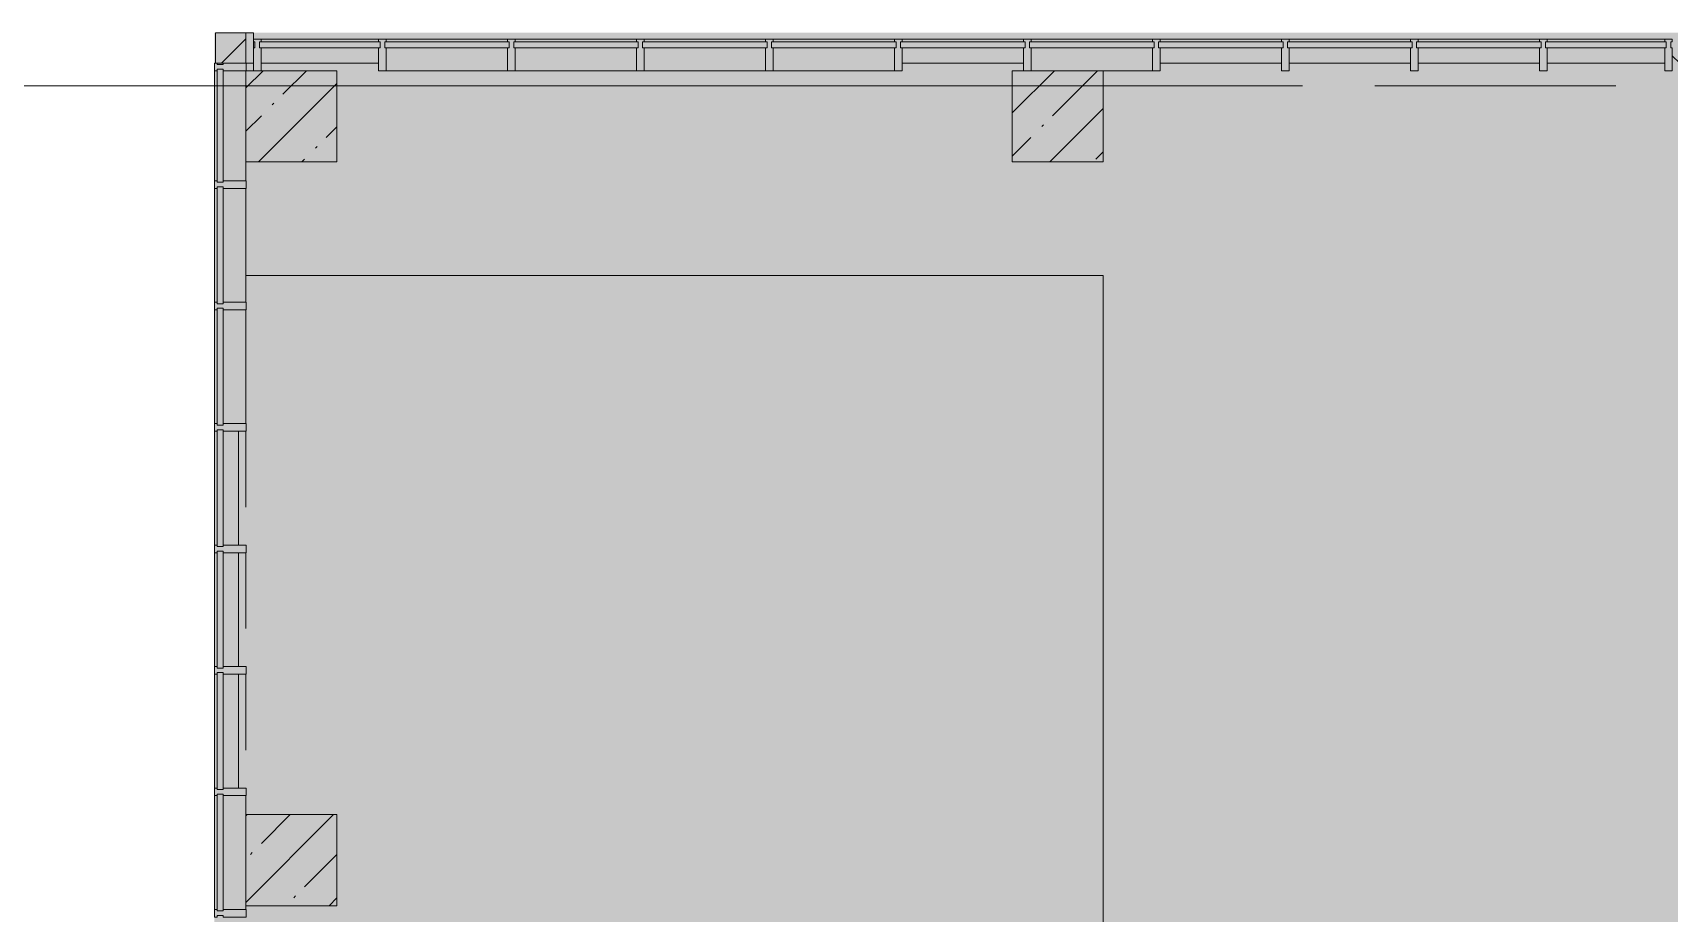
# Model space of a CAD drawing. Header units: millimetres. Extents: x -3245 to 186632, y -8553 to 29000.
# Drawn here: x 62278 to 73063, y 21550 to 27350 of the extents above; entities that cross this region are included whole.
import ezdxf

# ---------------------------------------------------------------- set-up
doc = ezdxf.new("R2010")
doc.units = ezdxf.units.MM
doc.linetypes.add('200_ШТРИХ__ш1_п0_6_', pattern=[800, 500, -300])
doc.linetypes.add('Осевая', pattern=[3175, 635, -476.25, 1587.5, -476.25])
doc.layers.add('A-DETL-GENF-3', color=7, linetype='Continuous', lineweight=9, true_color=0xc0c0c0, transparency=0.4)
for name, color, linetype, lineweight in [('A-DETL-MBND-1', 7, '200_ШТРИХ__ш1_п0_6_', 9), ('A-GLAZ-CURT-3', 7, 'Continuous', 5), ('A-WALL-7', 7, 'Continuous', 5), ('S-COLS-2', 7, 'Continuous', 5), ('Оси', 7, 'Continuous', 9), ('Оси-2', 7, 'Осевая', 9)]:
    doc.layers.add(name, color=color, linetype=linetype, lineweight=lineweight)
for name, color, linetype, lineweight, true_color in [('A-FLOR-1', 7, 'Continuous', 5, 0xb7b7b7), ('A-GLAZ-CURT-2', 7, 'Continuous', 5, 0x737373), ('A-GLAZ-CWMG-2', 7, 'Continuous', 5, 0x737373), ('A-GLAZ-CWMG-3', 7, 'Continuous', 5, 0x383e42), ('A-WALL-9', 7, 'Continuous', 5, 0x737373), ('S-COLS-1', 7, 'Continuous', 5, 0x737373)]:
    doc.layers.add(name, color=color, linetype=linetype, lineweight=lineweight, true_color=true_color)

# ---------------------------------------------------------------- blocks, each defined once
blk = doc.blocks.new('Прямоугольный импост - Импост структурный с накладкой - 190мм-22856805-2_4_1_птичка')
at = {"layer": 'A-GLAZ-CWMG-2'}
for p, q in [((0, 17), (-50, 17)), ((-50, 17), (-50, 0)), ((-50, 0), (-40, 0)), ((-40, 0), (-40, -40)), ((-10, -40), (-10, 0)), ((-10, 0), (0, 0)), ((0, 11), (0, 17)), ((-40, -40), (-50, -40)), ((-50, -40), (-50, -190)), ((0, -40), (-10, -40)), ((-50, -190), (0, -190))]:
    blk.add_line(p, q, dxfattribs=at)
blk = doc.blocks.new('Системная панель - Стекло - 40мм-22858580-2_4_1_птичка')
at = {"layer": 'A-GLAZ-CURT-2'}
for p, q in [((372.5, 40), (-372.5, 40)), ((-372.5, 40), (-372.5, 0)), ((-372.5, 0), (372.5, 0)), ((372.5, 0), (372.5, 40))]:
    blk.add_line(p, q, dxfattribs=at)
blk = doc.blocks.new('Системная панель - Стекло - 40мм-V122-2_4_1_птичка')
at = {"layer": 'A-GLAZ-CURT-2'}
for p, q in [((385, 40), (-385, 40)), ((-385, 40), (-385, 0)), ((-385, 0), (385, 0)), ((385, 0), (385, 40))]:
    blk.add_line(p, q, dxfattribs=at)
blk = doc.blocks.new('Прямоугольный импост - Импост структурный с накладкой - 190мм-22856798-2_4_1_птичка')
at = {"layer": 'A-GLAZ-CWMG-2'}
for p, q in [((-25, 0), (-25, 17)), ((-25, 17), (25, 17)), ((-15, 0), (-25, 0)), ((-15, -40), (-15, 0)), ((25, 0), (15, 0)), ((15, 0), (15, -40)), ((25, 17), (25, 0)), ((-25, -190), (-25, -40)), ((-25, -40), (-15, -40)), ((15, -40), (25, -40)), ((25, -40), (25, -190)), ((25, -190), (-25, -190))]:
    blk.add_line(p, q, dxfattribs=at)
blk = doc.blocks.new('Прямоугольный импост - Импост структурный с накладкой - 160мм-22858437-2_4_1_птичка')
at = {"layer": 'A-GLAZ-CWMG-2'}
for p, q in [((3854, 23925), (3854, 23175)), ((4011, 23925), (4011, 23175))]:
    blk.add_line(p, q, dxfattribs=at)
blk = doc.blocks.new('Системная панель - Стекло - 40мм-V123-2_4_1_птичка')
at = {"layer": 'A-GLAZ-CURT-2'}
for p, q in [((385, 40), (-385, 40)), ((-385, 40), (-385, 0)), ((-385, 0), (385, 0)), ((385, 0), (385, 40))]:
    blk.add_line(p, q, dxfattribs=at)
blk = doc.blocks.new('Системная панель - Стекло - 40мм-V124-2_4_1_птичка')
at = {"layer": 'A-GLAZ-CURT-3'}
h = blk.add_hatch(dxfattribs=at)
h.set_pattern_fill('FP_144', color=256, style=0, pattern_type=2)
h.set_pattern_definition([(135, (23850.1, -4371.1), (-1414.21, -1414.21), [1000, -3000]), (135, (24350.1, -5371.1), (-1414.21, -1414.21), [3000, -1000]), (135, (24850.1, -3371.1), (-1414.21, -1414.21), [1000, -3000])])
h.paths.add_polyline_path([(385, 40), (-385, 40), (-385, 0), (385, 0)])
at = {"layer": 'A-GLAZ-CURT-2'}
for p, q in [((385, 40), (-385, 40)), ((-385, 40), (-385, 0)), ((-385, 0), (385, 0)), ((385, 0), (385, 40))]:
    blk.add_line(p, q, dxfattribs=at)
blk = doc.blocks.new('Системная панель - Стекло - 40мм-22856069-2_4_1_птичка')
at = {"layer": 'A-GLAZ-CURT-2'}
for p, q in [((397.5, 0), (-397.5, 0)), ((-397.5, 0), (-397.5, -40)), ((397.5, -40), (397.5, 0)), ((-397.5, -40), (397.5, -40))]:
    blk.add_line(p, q, dxfattribs=at)
blk = doc.blocks.new('Системная панель - Стекло - 40мм-22856070-2_4_1_птичка')
at = {"layer": 'A-GLAZ-CURT-3'}
h = blk.add_hatch(dxfattribs=at)
h.set_pattern_fill('FP_145', color=256, style=0, pattern_type=2)
h.set_pattern_definition([(45, (-9285, -26790), (-1414.21, 1414.21), [1000, -3000]), (45, (-10285, -27290), (-1414.21, 1414.21), [3000, -1000]), (45, (-8285, -27790), (-1414.21, 1414.21), [1000, -3000])])
h.paths.add_polyline_path([(410, -40), (410, 0), (-410, 0), (-410, -40)])
at = {"layer": 'A-GLAZ-CURT-2'}
for p, q in [((410, 0), (-410, 0)), ((-410, 0), (-410, -40)), ((-410, -40), (410, -40)), ((410, -40), (410, 0))]:
    blk.add_line(p, q, dxfattribs=at)
blk = doc.blocks.new('Системная панель - Стекло - 40мм-V125-2_4_1_птичка')
at = {"layer": 'A-GLAZ-CURT-2'}
for p, q in [((410, 0), (-410, 0)), ((-410, 0), (-410, -40)), ((-410, -40), (410, -40)), ((410, -40), (410, 0))]:
    blk.add_line(p, q, dxfattribs=at)
blk = doc.blocks.new('Системная панель - Стекло - 40мм-22856305-2_4_1_птичка')
at = {"layer": 'A-GLAZ-CURT-3'}
h = blk.add_hatch(dxfattribs=at)
h.set_pattern_fill('FP_146', color=256, style=0, pattern_type=2)
h.set_pattern_definition([(45, (-11835.1, -26790), (-1414.21, 1414.21), [1000, -3000]), (45, (-12835.1, -27290), (-1414.21, 1414.21), [3000, -1000]), (45, (-10835.1, -27790), (-1414.21, 1414.21), [1000, -3000])])
h.paths.add_polyline_path([(410, -40), (410, 0), (-410, 0), (-410, -40)])
at = {"layer": 'A-GLAZ-CURT-2'}
for p, q in [((410, 0), (-410, 0)), ((-410, 0), (-410, -40)), ((-410, -40), (410, -40)), ((410, -40), (410, 0))]:
    blk.add_line(p, q, dxfattribs=at)
blk = doc.blocks.new('Системная панель - Стекло - 40мм-V126-2_4_1_птичка')
at = {"layer": 'A-GLAZ-CURT-2'}
for p, q in [((410, 0), (-410, 0)), ((-410, 0), (-410, -40)), ((-410, -40), (410, -40)), ((410, -40), (410, 0))]:
    blk.add_line(p, q, dxfattribs=at)
blk = doc.blocks.new('Системная панель - Стекло - 40мм-V127-2_4_1_птичка')
at = {"layer": 'A-GLAZ-CURT-2'}
for p, q in [((397.5, 0), (-397.5, 0)), ((-397.5, 0), (-397.5, -40)), ((397.5, -40), (397.5, 0)), ((-397.5, -40), (397.5, -40))]:
    blk.add_line(p, q, dxfattribs=at)
blk = doc.blocks.new('Прямоугольный импост - Импост структурный с накладкой - 190мм-22856073-2_4_1_птичка')
at = {"layer": 'A-GLAZ-CWMG-2'}
for p, q in [((-50, 40), (-50, 190)), ((-50, 190), (0, 190)), ((0, 190), (0, 40)), ((-40, 40), (-50, 40)), ((-50, -17), (-50, 0)), ((-50, 0), (-40, 0)), ((-40, 0), (-40, 40)), ((-10, 40), (-10, 0)), ((0, 40), (-10, 40)), ((-10, 0), (0, 0)), ((0, 0), (0, -17)), ((0, -17), (-50, -17))]:
    blk.add_line(p, q, dxfattribs=at)
blk = doc.blocks.new('Прямоугольный импост - Импост структурный с накладкой - 160мм-22794259-2_4_1_птичка')
at = {"layer": 'A-GLAZ-CWMG-2'}
for p, q in [((4160, 27307), (4935, 27307)), ((4160, 27150), (4935, 27150))]:
    blk.add_line(p, q, dxfattribs=at)
blk = doc.blocks.new('Прямоугольный импост - Импост структурный с накладкой - 160мм-20149070-2_4_1_птичка')
at = {"layer": 'A-GLAZ-CWMG-2'}
for p, q in [((8385, 27307), (9185, 27307)), ((8385, 27150), (9185, 27150))]:
    blk.add_line(p, q, dxfattribs=at)
blk = doc.blocks.new('Прямоугольный импост - Импост структурный с накладкой - 160мм-22794460-2_4_1_птичка')
at = {"layer": 'A-GLAZ-CWMG-2'}
for p, q in [((10935, 27307), (11285, 27307)), ((10935, 27150), (11285, 27150))]:
    blk.add_line(p, q, dxfattribs=at)
blk = doc.blocks.new('Прямоугольный импост - Импост структурный с накладкой - 160мм-22794342-2_4_1_птичка')
at = {"layer": 'A-GLAZ-CWMG-2'}
for p, q in [((11285, 27307), (11735, 27307)), ((11285, 27150), (11735, 27150))]:
    blk.add_line(p, q, dxfattribs=at)
blk = doc.blocks.new('Прямоугольный импост - Импост структурный с накладкой - 190мм-22856065-2_4_1_птичка')
at = {"layer": 'A-GLAZ-CWMG-2'}
for p, q in [((-25, 40), (-25, 190)), ((-25, 190), (25, 190)), ((25, 190), (25, 40)), ((-15, 40), (-25, 40)), ((-25, -17), (-25, 0)), ((-25, 0), (-15, 0)), ((-15, 0), (-15, 40)), ((15, 40), (15, 0)), ((25, 40), (15, 40)), ((15, 0), (25, 0)), ((25, 0), (25, -17)), ((25, -17), (-25, -17))]:
    blk.add_line(p, q, dxfattribs=at)
blk = doc.blocks.new('Прямоугольный импост - Импост структурный с накладкой - 190мм-V128-2_4_1_птичка')
at = {"layer": 'A-GLAZ-CWMG-2'}
for p, q in [((-50, 190), (-50, 40)), ((0, 40), (0, 190)), ((-50, 40), (-40, 40)), ((-40, 0), (-50, 0)), ((-50, 0), (-50, -17)), ((-40, 40), (-40, 0)), ((-10, 0), (-10, 40)), ((-10, 40), (0, 40)), ((0, 0), (-10, 0)), ((0, -17), (0, 0)), ((-50, -17), (0, -17))]:
    blk.add_line(p, q, dxfattribs=at)
blk = doc.blocks.new('Системная панель - Стекло - 40мм-V153-2_4_1_птичка')
at = {"layer": 'A-GLAZ-CURT-3'}
h = blk.add_hatch(dxfattribs=at)
h.set_pattern_fill('FP_165', color=256, style=0, pattern_type=2)
h.set_pattern_definition([(135, (24650.1, -4371.1), (-1414.21, -1414.21), [1000, -3000]), (135, (25150.1, -5371.1), (-1414.21, -1414.21), [3000, -1000]), (135, (25650.1, -3371.1), (-1414.21, -1414.21), [1000, -3000])])
h.paths.add_polyline_path([(385, 40), (-385, 40), (-385, 0), (385, 0)])
at = {"layer": 'A-GLAZ-CURT-2'}
for p, q in [((385, 40), (-385, 40)), ((-385, 40), (-385, 0)), ((-385, 0), (385, 0)), ((385, 0), (385, 40))]:
    blk.add_line(p, q, dxfattribs=at)
blk = doc.blocks.new('Прямоугольный импост - Импост структурный с накладкой - 190мм-V154-2_4_1_птичка')
at = {"layer": 'A-GLAZ-CWMG-3'}
for points in [[(3871, 24775), (3871, 25525), (3854, 25525), (3854, 24775)], [(4061, 24775), (4061, 25525), (3911, 25525), (3911, 24775)]]:
    blk.add_hatch(color=256, dxfattribs=at).paths.add_polyline_path(points)
at = {"layer": 'A-GLAZ-CWMG-2'}
for p, q in [((3854, 25525), (3854, 24775)), ((4061, 25525), (4061, 24775))]:
    blk.add_line(p, q, dxfattribs=at)
blk = doc.blocks.new('Системная панель - Стекло - 40мм-V155-2_4_1_птичка')
at = {"layer": 'A-GLAZ-CURT-2'}
for p, q in [((410, 0), (-410, 0)), ((-410, 0), (-410, -40)), ((-410, -40), (410, -40)), ((410, -40), (410, 0))]:
    blk.add_line(p, q, dxfattribs=at)
blk = doc.blocks.new('Прямоугольный импост - Импост структурный с накладкой - 190мм-23186024-2_4_1_птичка')
at = {"layer": 'A-GLAZ-CWMG-3'}
for points in [[(9987, 27290), (10035, 27290), (10035, 27307), (9235, 27307), (9235, 27290)], [(9987, 27100), (10035, 27100), (10035, 27250), (9235, 27250), (9235, 27100), (9710, 27100)]]:
    blk.add_hatch(color=256, dxfattribs=at).paths.add_polyline_path(points)
at = {"layer": 'A-GLAZ-CWMG-2'}
for p, q in [((9235, 27307), (10035, 27307)), ((9710, 27100), (10035, 27100))]:
    blk.add_line(p, q, dxfattribs=at)
blk = doc.blocks.new('Прямоугольный импост - Импост структурный с накладкой - 190мм-V156-2_4_1_птичка')
at = {"layer": 'A-GLAZ-CWMG-2'}
for p, q in [((-25, 40), (-25, 190)), ((25, 190), (25, 40)), ((-15, 40), (-25, 40)), ((-25, -17), (-25, 0)), ((-25, 0), (-15, 0)), ((-15, 0), (-15, 40)), ((15, 40), (15, 0)), ((25, 40), (15, 40)), ((15, 0), (25, 0)), ((25, 0), (25, -17)), ((25, -17), (-25, -17))]:
    blk.add_line(p, q, dxfattribs=at)
blk = doc.blocks.new('Системная панель - Стекло - 40мм-V157-2_4_1_птичка')
at = {"layer": 'A-GLAZ-CURT-2'}
for p, q in [((410, 0), (-410, 0)), ((-410, 0), (-410, -40)), ((-410, -40), (410, -40)), ((410, -40), (410, 0))]:
    blk.add_line(p, q, dxfattribs=at)
blk = doc.blocks.new('Прямоугольный импост - Импост структурный с накладкой - 190мм-V158-2_4_1_птичка')
at = {"layer": 'A-GLAZ-CWMG-3'}
for points in [[(8132, 27290), (8335, 27290), (8335, 27307), (7535, 27307), (7535, 27290)], [(8132, 27100), (8335, 27100), (8335, 27250), (7535, 27250), (7535, 27100)]]:
    blk.add_hatch(color=256, dxfattribs=at).paths.add_polyline_path(points)
at = {"layer": 'A-GLAZ-CWMG-2'}
for p, q in [((7535, 27307), (8335, 27307)), ((7535, 27100), (8335, 27100))]:
    blk.add_line(p, q, dxfattribs=at)
blk = doc.blocks.new('Системная панель - Стекло - 40мм-V184-2_4_1_птичка')
at = {"layer": 'A-GLAZ-CURT-2'}
for p, q in [((410, 0), (-410, 0)), ((-410, 0), (-410, -40)), ((-410, -40), (410, -40)), ((410, -40), (410, 0))]:
    blk.add_line(p, q, dxfattribs=at)
blk = doc.blocks.new('Системная панель - Стекло - 40мм-V185-2_4_1_птичка')
at = {"layer": 'A-GLAZ-CURT-2'}
for p, q in [((410, 0), (-410, 0)), ((-410, 0), (-410, -40)), ((-410, -40), (410, -40)), ((410, -40), (410, 0))]:
    blk.add_line(p, q, dxfattribs=at)
blk = doc.blocks.new('Прямоугольный импост - Импост структурный с накладкой - 190мм-22858574-2_4_1_птичка')
at = {"layer": 'A-GLAZ-CWMG-3'}
for points in [[(3871, 26375), (3871, 27100), (3854, 27100), (3854, 26375)], [(4061, 26375), (4060, 27100), (3911, 27100), (3911, 26375), (4060, 26375)]]:
    blk.add_hatch(color=256, dxfattribs=at).paths.add_polyline_path(points)
at = {"layer": 'A-GLAZ-CWMG-2'}
for p, q in [((3854, 27100), (3854, 26375)), ((4061, 26500), (4061, 26375))]:
    blk.add_line(p, q, dxfattribs=at)
blk = doc.blocks.new('BSC_Колонна _Прямоугольная - 200х200-22401950-2_4_1_птичка')
at = {"layer": 'S-COLS-2'}
h = blk.add_hatch(dxfattribs=at)
h.set_pattern_fill('FP_199', color=256, style=0, pattern_type=2)
h.set_pattern_definition([(45, (-3960, -27250), (-176.7767, 176.7767), [])])
h.paths.add_polyline_path([(-100, -100), (100, -100), (100, 100), (-100, 99)])
at = {"layer": 'S-COLS-1'}
for p, q in [((100, 100), (-100, 100)), ((-100, 99), (-100, -100)), ((100, -100), (100, 100)), ((-100, -100), (100, -100))]:
    blk.add_line(p, q, dxfattribs=at)
blk = doc.blocks.new('Системная панель - Стекло - 40мм-V198-2_4_1_птичка')
at = {"layer": 'A-GLAZ-CURT-3'}
h = blk.add_hatch(dxfattribs=at)
h.set_pattern_fill('FP_200', color=256, style=0, pattern_type=2)
h.set_pattern_definition([(45, (-6735, -26790), (-1414.21, 1414.21), [1000, -3000]), (45, (-7735, -27290), (-1414.21, 1414.21), [3000, -1000]), (45, (-5735, -27790), (-1414.21, 1414.21), [1000, -3000])])
h.paths.add_polyline_path([(410, -40), (410, 0), (-410, 0), (-410, -40), (42, -40)])
at = {"layer": 'A-GLAZ-CURT-2'}
for p, q in [((410, 0), (-410, 0)), ((-410, 0), (-410, -40)), ((-410, -40), (410, -40)), ((410, -40), (410, 0))]:
    blk.add_line(p, q, dxfattribs=at)
blk = doc.blocks.new('Системная панель - Стекло - 40мм-V199-2_4_1_птичка')
at = {"layer": 'A-GLAZ-CURT-2'}
for p, q in [((385, 40), (-385, 40)), ((-385, 40), (-385, 0)), ((-385, 0), (385, 0)), ((385, 0), (385, 40))]:
    blk.add_line(p, q, dxfattribs=at)
blk = doc.blocks.new('BSC_Колонна _Прямоугольная - 600х600-V203-2_4_1_птичка')
at = {"layer": 'S-COLS-2'}
h = blk.add_hatch(dxfattribs=at)
h.set_pattern_fill('FP_203', color=256, style=0, pattern_type=2)
h.set_pattern_definition([(45, (-9410, -26800), (-285.123, 285.123), []), (45, (-9124.88, -26800), (-285.123, 285.123), [504.031, -100.806, 16.764, -84.042])])
h.paths.add_polyline_path([(-300, -300), (300, -300), (300, 300), (-300, 300), (-300, -76)])
at = {"layer": 'S-COLS-1'}
for p, q in [((300, 300), (-300, 300)), ((-300, 300), (-300, -300)), ((300, -300), (300, 300)), ((-300, -300), (300, -300))]:
    blk.add_line(p, q, dxfattribs=at)
blk = doc.blocks.new('BSC_Колонна _Прямоугольная - 600х600-V204-2_4_1_птичка')
at = {"layer": 'S-COLS-2'}
h = blk.add_hatch(dxfattribs=at)
h.set_pattern_fill('FP_204', color=256, style=0, pattern_type=2)
h.set_pattern_definition([(45, (-4360, -26800), (-285.123, 285.123), []), (45, (-4074.88, -26800), (-285.123, 285.123), [504.031, -100.806, 16.764, -84.042])])
h.paths.add_polyline_path([(-300, -300), (300, -300), (300, 300), (-300, 300), (-300, 39)])
at = {"layer": 'S-COLS-1'}
for p, q in [((300, 300), (-300, 300)), ((-300, 300), (-300, -300)), ((300, -300), (300, 300)), ((-300, -300), (300, -300))]:
    blk.add_line(p, q, dxfattribs=at)
blk = doc.blocks.new('BSC_Колонна _Прямоугольная - 600х600-V205-2_4_1_птичка')
at = {"layer": 'S-COLS-2'}
h = blk.add_hatch(dxfattribs=at)
h.set_pattern_fill('FP_206', color=256, style=0, pattern_type=2)
h.set_pattern_definition([(45, (-4360, -21900), (-285.123, 285.123), []), (45, (-4074.88, -21900), (-285.123, 285.123), [504.031, -100.806, 16.764, -84.042])])
h.paths.add_polyline_path([(-300, -300), (300, -300), (300, 300), (-300, 300), (-300, -267)])
at = {"layer": 'S-COLS-1'}
for p, q in [((300, 300), (-300, 300)), ((-300, 300), (-300, -300)), ((300, -300), (300, 300)), ((-300, -300), (300, -300))]:
    blk.add_line(p, q, dxfattribs=at)
blk = doc.blocks.new('Системная панель - Стекло - 40мм-V214-2_4_1_птичка')
at = {"layer": 'A-GLAZ-CURT-2'}
for p, q in [((385, 40), (-385, 40)), ((-385, 40), (-385, 0)), ((-385, 0), (385, 0)), ((385, 0), (385, 40))]:
    blk.add_line(p, q, dxfattribs=at)
blk = doc.blocks.new('Прямоугольный импост - Импост структурный с накладкой - 190мм-V215-2_4_1_птичка')
at = {"layer": 'A-GLAZ-CWMG-3'}
for points in [[(3871, 21575), (3871, 22325), (3854, 22325), (3854, 21575)], [(4061, 21575), (4060, 22325), (3911, 22325), (3911, 21575), (4060, 21575)]]:
    blk.add_hatch(color=256, dxfattribs=at).paths.add_polyline_path(points)
at = {"layer": 'A-GLAZ-CWMG-2'}
for p, q in [((3854, 22325), (3854, 21575)), ((4061, 22325), (4061, 22200)), ((4061, 21600), (4061, 21575))]:
    blk.add_line(p, q, dxfattribs=at)
blk = doc.blocks.new('Прямоугольный импост - Импост структурный с накладкой - 190мм-V232-2_4_1_птичка')
at = {"layer": 'A-DETL-MBND-1'}
blk.add_hatch(color=256, dxfattribs=at).paths.add_polyline_path([(4061, 23975), (4061, 24725), (4011, 24725), (4011, 23975)])
blk.add_line((4061, 24725), (4061, 23975), dxfattribs=at)

msp = doc.modelspace()

# ---------------------------------------------------------------- hatches: boundary and pattern name
at = {"layer": 'A-DETL-GENF-3'}
msp.add_hatch(color=256, dxfattribs=at).paths.add_polyline_path([(92797.5, -280), (98382.4, -280), (98382.4, 23777.7), (93482.4, 23777.7), (93482.4, 27350), (63474.4, 27350), (63474.4, 15358), (59354.4, 15358), (59354.4, -280), (91870, -280)])
at = {"layer": 'A-WALL-7'}
h = msp.add_hatch(dxfattribs=at)
h.set_pattern_fill('FP_133', color=256, style=0, pattern_type=2)
h.set_pattern_definition([(135, (59622.45, 0), (-176.7767, -176.7767), [])])
h.paths.add_polyline_path([(73319.6, 27150), (73332.4, 27150), (73332.4, 27350), (73082.7, 27350), (73082.7, 27150)])
h.paths.add_polyline_path([(63682.4, 27150), (63732.4, 27150), (63732.4, 27350), (63682.4, 27350), (63682.4, 27325.2)])

# ---------------------------------------------------------------- linework, layer by layer
at = {"layer": 'A-FLOR-1'}
for p, q in [((69332.4, 25750), (63683.6, 25750)), ((69332.4, 20770), (69332.4, 25750))]:
    msp.add_line(p, q, dxfattribs=at)
at = {"layer": 'A-WALL-9'}
for p, q in [((63732.4, 27350), (63682.4, 27350)), ((63732.4, 27150), (63732.4, 27350)), ((63682.4, 27150), (63732.4, 27150))]:
    msp.add_line(p, q, dxfattribs=at)
at = {"layer": 'Оси'}
msp.add_line((57511.4, 27000), (70011.4, 27000), dxfattribs=at)
at = {"layer": 'Оси-2'}
msp.add_line((70011.4, 27000), (80982.4, 27000), dxfattribs=at)

# ---------------------------------------------------------------- block references
at = {"layer": 'A-DETL-MBND-1'}
for p in [(59622.4, 0), (59622.4, -800), (59622.4, -1600)]:
    msp.add_blockref('Прямоугольный импост - Импост структурный с накладкой - 190мм-V232-2_4_1_птичка', p, dxfattribs=at)
at = {"layer": 'A-GLAZ-CURT-2'}
for name, p in [('Системная панель - Стекло - 40мм-22856069-2_4_1_птичка', (64169.9, 27290)), ('Системная панель - Стекло - 40мм-V185-2_4_1_птичка', (65007.4, 27290)), ('Системная панель - Стекло - 40мм-V198-2_4_1_птичка', (65857.4, 27290)), ('Системная панель - Стекло - 40мм-V184-2_4_1_птичка', (66707.4, 27290)), ('Системная панель - Стекло - 40мм-V157-2_4_1_птичка', (67557.4, 27290)), ('Системная панель - Стекло - 40мм-22856070-2_4_1_птичка', (68407.4, 27290)), ('Системная панель - Стекло - 40мм-V155-2_4_1_птичка', (69257.4, 27290)), ('Системная панель - Стекло - 40мм-V125-2_4_1_птичка', (70107.4, 27290)), ('Системная панель - Стекло - 40мм-22856305-2_4_1_птичка', (70957.6, 27290)), ('Системная панель - Стекло - 40мм-V126-2_4_1_птичка', (71807.7, 27290)), ('Системная панель - Стекло - 40мм-V127-2_4_1_птичка', (72645.2, 27290))]:
    msp.add_blockref(name, p, dxfattribs=at)
at = {"layer": 'A-GLAZ-CURT-2', "rotation": 269.9999999999999}
for name, p in [('Системная панель - Стекло - 40мм-22858580-2_4_1_птичка', (63493.6, 26737.6)), ('Системная панель - Стекло - 40мм-V199-2_4_1_птичка', (63493.6, 25950.1)), ('Системная панель - Стекло - 40мм-V153-2_4_1_птичка', (63493.6, 25150.1)), ('Системная панель - Стекло - 40мм-V124-2_4_1_птичка', (63493.6, 24350.1)), ('Системная панель - Стекло - 40мм-V122-2_4_1_птичка', (63493.6, 23550.1)), ('Системная панель - Стекло - 40мм-V123-2_4_1_птичка', (63493.6, 22750.1)), ('Системная панель - Стекло - 40мм-V214-2_4_1_птичка', (63493.6, 21950.1))]:
    msp.add_blockref(name, p, dxfattribs=at)
at = {"layer": 'A-GLAZ-CWMG-2'}
for name, p, rotation in [('Прямоугольный импост - Импост структурный с накладкой - 190мм-V128-2_4_1_птичка', (63732.4, 27290), 180), ('Прямоугольный импост - Импост структурный с накладкой - 190мм-22856805-2_4_1_птичка', (63493.6, 27150.1), 89.99999999999991)]:
    msp.add_blockref(name, p, dxfattribs=dict(at, rotation=rotation))
for name, p in [('Прямоугольный импост - Импост структурный с накладкой - 160мм-22794259-2_4_1_птичка', (59622.4, 0)), ('Прямоугольный импост - Импост структурный с накладкой - 190мм-V158-2_4_1_птичка', (57072.4, 0)), ('Прямоугольный импост - Импост структурный с накладкой - 190мм-V158-2_4_1_птичка', (57922.4, 0)), ('Прямоугольный импост - Импост структурный с накладкой - 190мм-V158-2_4_1_птичка', (58772.4, 0)), ('Прямоугольный импост - Импост структурный с накладкой - 190мм-V158-2_4_1_птичка', (59622.4, 0)), ('Прямоугольный импост - Импост структурный с накладкой - 160мм-20149070-2_4_1_птичка', (59622.4, 0)), ('Прямоугольный импост - Импост структурный с накладкой - 190мм-23186024-2_4_1_птичка', (59622.4, 0)), ('Прямоугольный импост - Импост структурный с накладкой - 160мм-20149070-2_4_1_птичка', (61322.4, 0)), ('Прямоугольный импост - Импост структурный с накладкой - 160мм-22794460-2_4_1_птичка', (59622.4, 0)), ('Прямоугольный импост - Импост структурный с накладкой - 160мм-22794342-2_4_1_птичка', (59622.4, 0)), ('Прямоугольный импост - Импост структурный с накладкой - 160мм-20149070-2_4_1_птичка', (63022.7, 0)), ('Прямоугольный импост - Импост структурный с накладкой - 160мм-22794259-2_4_1_птичка', (68097.7, 0)), ('Прямоугольный импост - Импост структурный с накладкой - 190мм-22858574-2_4_1_птичка', (59622.4, 0)), ('Прямоугольный импост - Импост структурный с накладкой - 190мм-V154-2_4_1_птичка', (59622.4, 800)), ('Прямоугольный импост - Импост структурный с накладкой - 190мм-V154-2_4_1_птичка', (59622.4, 0)), ('Прямоугольный импост - Импост структурный с накладкой - 160мм-22858437-2_4_1_птичка', (59622.4, 800)), ('Прямоугольный импост - Импост структурный с накладкой - 160мм-22858437-2_4_1_птичка', (59622.4, 0)), ('Прямоугольный импост - Импост структурный с накладкой - 160мм-22858437-2_4_1_птичка', (59622.4, -800)), ('Прямоугольный импост - Импост структурный с накладкой - 190мм-V215-2_4_1_птичка', (59622.4, 0))]:
    msp.add_blockref(name, p, dxfattribs=at)
at = {"layer": 'A-GLAZ-CWMG-2', "extrusion": (0, 0, -1)}
for name, p, rotation in [('Прямоугольный импост - Импост структурный с накладкой - 190мм-22856065-2_4_1_птичка', (-64582.4, 27290), 180), ('Прямоугольный импост - Импост структурный с накладкой - 190мм-22856065-2_4_1_птичка', (-65432.4, 27290), 180), ('Прямоугольный импост - Импост структурный с накладкой - 190мм-22856065-2_4_1_птичка', (-66282.4, 27290), 180), ('Прямоугольный импост - Импост структурный с накладкой - 190мм-22856065-2_4_1_птичка', (-67132.4, 27290), 180), ('Прямоугольный импост - Импост структурный с накладкой - 190мм-22856065-2_4_1_птичка', (-67982.4, 27290), 180), ('Прямоугольный импост - Импост структурный с накладкой - 190мм-V156-2_4_1_птичка', (-68832.4, 27290), 180), ('Прямоугольный импост - Импост структурный с накладкой - 190мм-22856065-2_4_1_птичка', (-69682.4, 27290), 180), ('Прямоугольный импост - Импост структурный с накладкой - 190мм-22856065-2_4_1_птичка', (-70532.4, 27290), 180), ('Прямоугольный импост - Импост структурный с накладкой - 190мм-22856065-2_4_1_птичка', (-71382.7, 27290), 180), ('Прямоугольный импост - Импост структурный с накладкой - 190мм-22856065-2_4_1_птичка', (-72232.7, 27290), 180), ('Прямоугольный импост - Импост структурный с накладкой - 190мм-22856073-2_4_1_птичка', (-73082.7, 27290), 180), ('Прямоугольный импост - Импост структурный с накладкой - 190мм-22856798-2_4_1_птичка', (-63493.6, 26350.1), 270.0000000000001), ('Прямоугольный импост - Импост структурный с накладкой - 190мм-22856798-2_4_1_птичка', (-63493.6, 25550.1), 270.0000000000001), ('Прямоугольный импост - Импост структурный с накладкой - 190мм-22856798-2_4_1_птичка', (-63493.6, 24750.1), 270.0000000000001), ('Прямоугольный импост - Импост структурный с накладкой - 190мм-22856798-2_4_1_птичка', (-63493.6, 23950.1), 270.0000000000001), ('Прямоугольный импост - Импост структурный с накладкой - 190мм-22856798-2_4_1_птичка', (-63493.6, 23150.1), 270.0000000000001), ('Прямоугольный импост - Импост структурный с накладкой - 190мм-22856798-2_4_1_птичка', (-63493.6, 22350.1), 270.0000000000001), ('Прямоугольный импост - Импост структурный с накладкой - 190мм-22856798-2_4_1_птичка', (-63493.6, 21550.1), 270.0000000000001)]:
    msp.add_blockref(name, p, dxfattribs=dict(at, rotation=rotation))
at = {"layer": 'S-COLS-1'}
for name, p in [('BSC_Колонна _Прямоугольная - 200х200-22401950-2_4_1_птичка', (63582.4, 27250)), ('BSC_Колонна _Прямоугольная - 600х600-V204-2_4_1_птичка', (63982.4, 26800)), ('BSC_Колонна _Прямоугольная - 600х600-V203-2_4_1_птичка', (69032.4, 26800)), ('BSC_Колонна _Прямоугольная - 600х600-V205-2_4_1_птичка', (63982.4, 21900))]:
    msp.add_blockref(name, p, dxfattribs=at)

doc.saveas('drawing.dxf')
